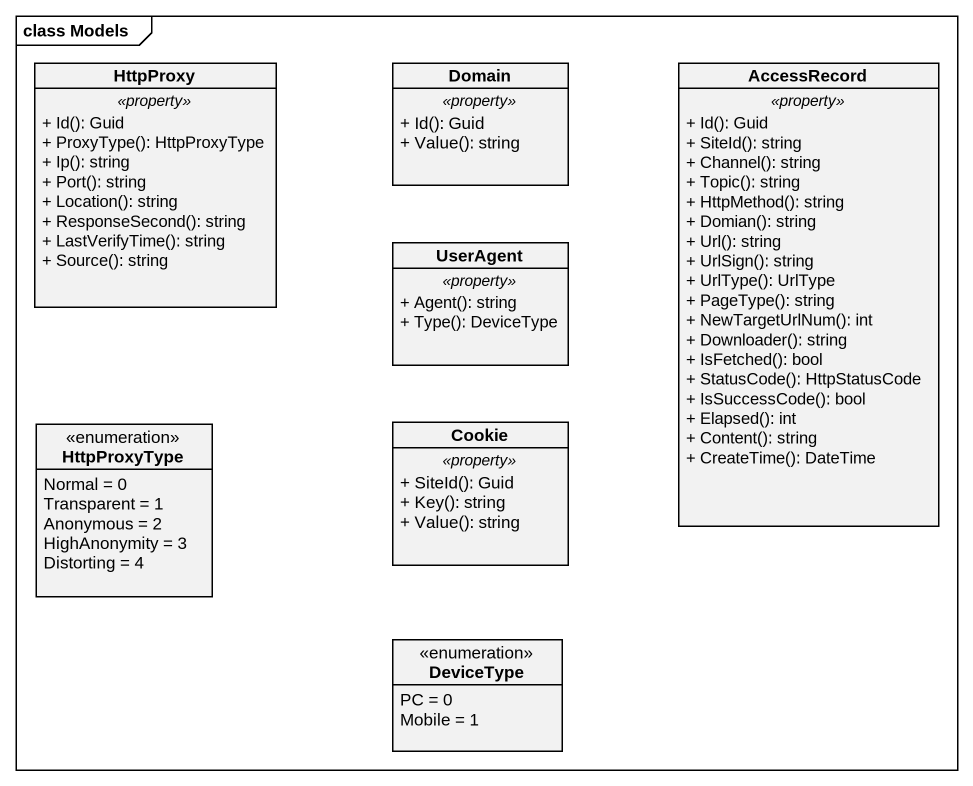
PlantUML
@startuml
mainframe class Models
hide circle
hide empty members
skinparam classAttributeIconSize 0
class HttpProxy {
  .. <<property>> ..
  + Id(): Guid
  + ProxyType(): HttpProxyType
  + Ip(): string
  + Port(): string
  + Location(): string
  + ResponseSecond(): string
  + LastVerifyTime(): string
  + Source(): string
}
class Domain {
  .. <<property>> ..
  + Id(): Guid
  + Value(): string
}
class AccessRecord {
  .. <<property>> ..
  + Id(): Guid
  + SiteId(): string
  + Channel(): string
  + Topic(): string
  + HttpMethod(): string
  + Domian(): string
  + Url(): string
  + UrlSign(): string
  + UrlType(): UrlType
  + PageType(): string
  + NewTargetUrlNum(): int
  + Downloader(): string
  + IsFetched(): bool
  + StatusCode(): HttpStatusCode
  + IsSuccessCode(): bool
  + Elapsed(): int
  + Content(): string
  + CreateTime(): DateTime
}
class UserAgent {
  .. <<property>> ..
  + Agent(): string
  + Type(): DeviceType
}
enum HttpProxyType {
  Normal = 0
  Transparent = 1
  Anonymous = 2
  HighAnonymity = 3
  Distorting = 4
}
class Cookie {
  .. <<property>> ..
  + SiteId(): Guid
  + Key(): string
  + Value(): string
}
enum DeviceType {
  PC = 0
  Mobile = 1
}
@enduml
